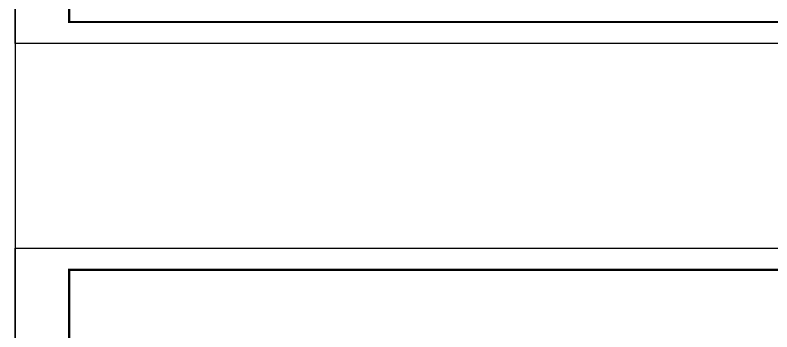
# Model space of a CAD drawing. Extents: x 1885024 to 3341100, y 16453725 to 19955423.
# Drawn here: x 3164089 to 3199117, y 18447649 to 18462288 of the extents above; entities that cross this region are included whole.
import ezdxf

# ---------------------------------------------------------------- set-up
doc = ezdxf.new("R2010")
doc.units = 0
doc.header["$LTSCALE"] = 1000
doc.header["$MEASUREMENT"] = 0
doc.layers.add('TK', color=4, linetype='Continuous')

# ---------------------------------------------------------------- blocks, each defined once
blk = doc.blocks.new('GeYuanFrame_23376633', base_point=(18.76, 4.34))
at = {"layer": 'TK'}
blk.add_lwpolyline([(18.76, 424.34), (612.76, 424.34), (612.76, 4.34), (18.76, 4.34), (18.76, 424.34)], dxfattribs=at)
at = {"layer": 'TK', "const_width": 1}
blk.add_lwpolyline([(602.76, 414.34), (43.76, 414.34), (43.76, 14.34), (602.76, 14.34)], close=True, dxfattribs=at)
blk = doc.blocks.new('GeYuanFrame_35276122', base_point=(18.76, 4.34))
at = {"layer": 'TK'}
blk.add_line((43.76, 414.34), (602.76, 414.34), dxfattribs=at)
blk.add_lwpolyline([(18.76, 424.34), (612.76, 424.34), (612.76, 4.34), (18.76, 4.34), (18.76, 424.34)], dxfattribs=at)
at = {"layer": 'TK', "const_width": 1}
blk.add_lwpolyline([(602.76, 414.34), (43.76, 414.34), (43.76, 14.34), (602.76, 14.34)], close=True, dxfattribs=at)

msp = doc.modelspace()

# ---------------------------------------------------------------- linework, layer by layer
msp.add_lwpolyline([(3164088.7, 19955423.3), (3164088.7, 16453724.8)])

# ---------------------------------------------------------------- block references
at = {"xscale": 100, "yscale": 100, "zscale": 100}
for name, p in [('GeYuanFrame_23376633', (3164088.7, 18460973.2)), ('GeYuanFrame_35276122', (3164088.7, 18409516.2))]:
    msp.add_blockref(name, p, dxfattribs=at)

doc.saveas('drawing.dxf')
